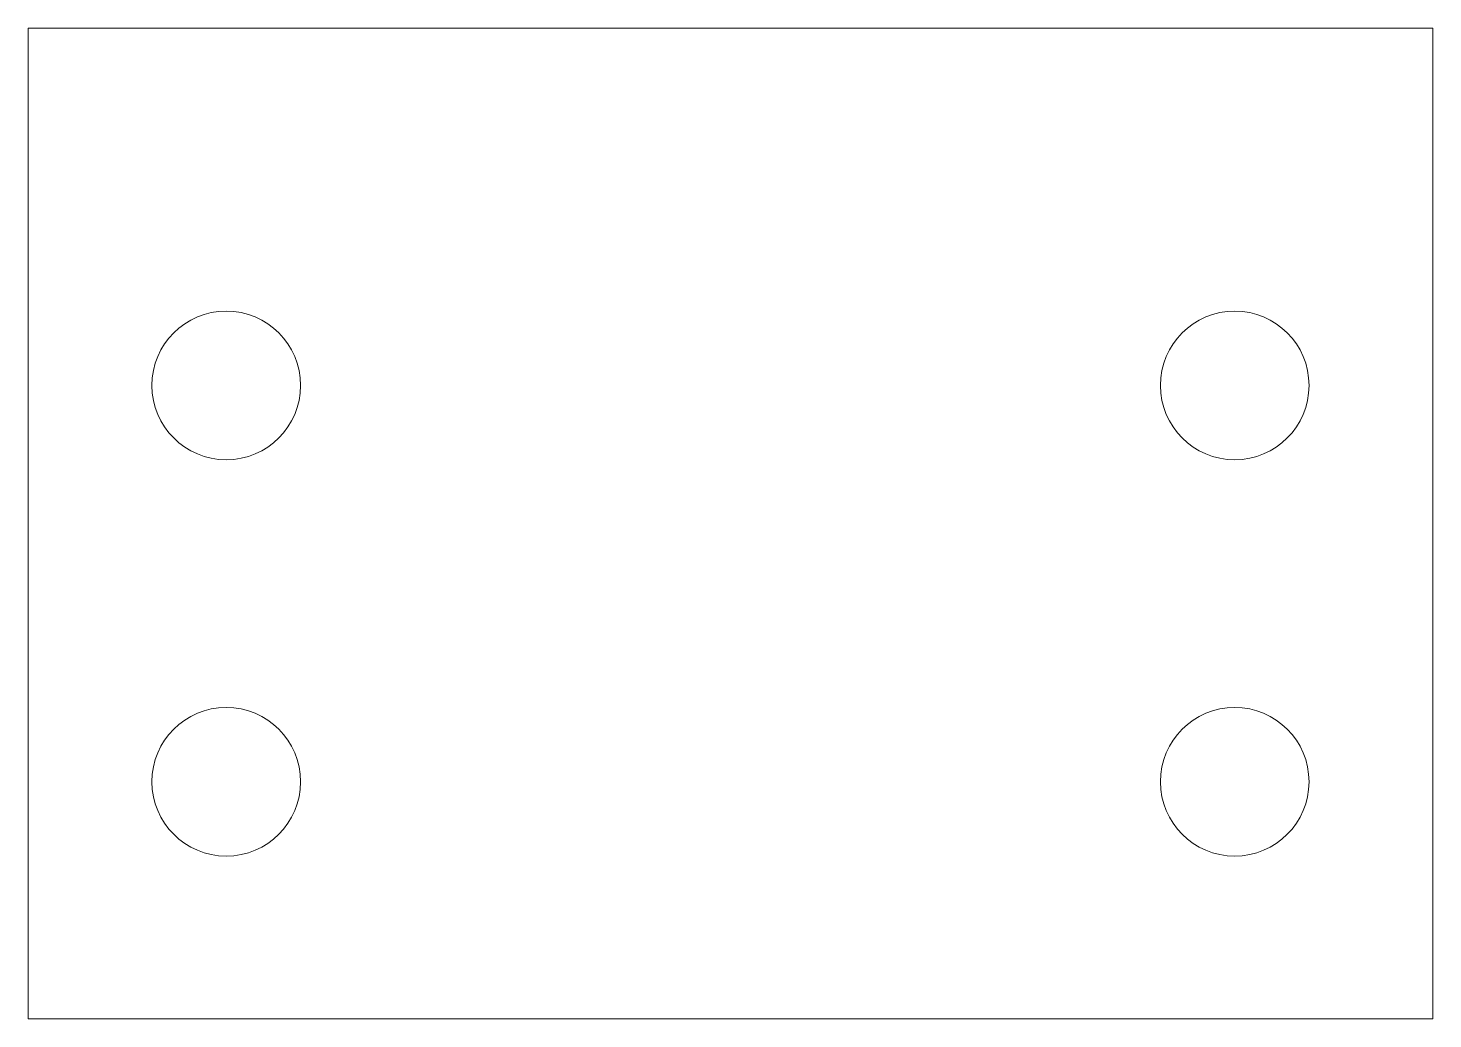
# Model space of a CAD drawing. Header units: millimetres. Extents: x -45.4 to -17.1, y -27.8 to -7.8.
import ezdxf

# ---------------------------------------------------------------- set-up
doc = ezdxf.new("R2010")
doc.units = ezdxf.units.MM

msp = doc.modelspace()

# ---------------------------------------------------------------- linework, layer by layer
at = {"color": 7, "linetype": 'Continuous', "lineweight": 15}
for p, q in [((-45.435, -27.787), (-45.435, -7.787)), ((-45.435, -7.787), (-17.079, -7.787)), ((-17.079, -27.787), (-17.079, -7.787)), ((-17.079, -27.787), (-45.435, -27.787))]:
    msp.add_line(p, q, dxfattribs=at)
for centre in [(-41.435, -15), (-21.079, -15), (-41.435, -23), (-21.079, -23)]:
    msp.add_circle(centre, 1.5, dxfattribs=at)

doc.saveas('drawing.dxf')
